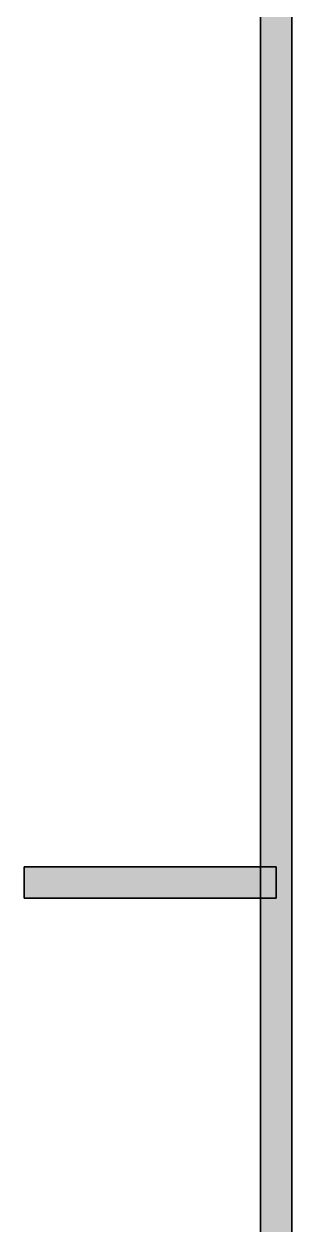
# Model space of a CAD drawing. Extents: x 23 to 472, y 3 to 294.
# Drawn here: x 26.2 to 30.24, y 193.34 to 211.43 of the extents above; entities that cross this region are included whole.
import ezdxf

# ---------------------------------------------------------------- set-up
doc = ezdxf.new("R2010")
doc.units = 0
doc.layers.add('3', color=7, linetype='Continuous', lineweight=13)

# ---------------------------------------------------------------- blocks, each defined once
blk = doc.blocks.new('BLOCK4414')
at = {"layer": '3', "color": 7, "lineweight": 5}
blk.add_solid([(29.763, 287), (30.237, 287), (29.763, 9.762), (30.237, 10.238)], dxfattribs=at)
blk = doc.blocks.new('BLOCK4426')
at = {"layer": '3', "color": 7, "lineweight": 5}
blk.add_solid([(26.2, 198.262), (26.2, 198.738), (30, 198.262), (30, 198.738)], dxfattribs=at)

msp = doc.modelspace()

# ---------------------------------------------------------------- linework, layer by layer
at = {"layer": '3', "color": 7, "lineweight": 35}
for p, q in [((29.7625, 9.7625), (29.7625, 287)), ((30.2375, 287), (30.2375, 10.2375))]:
    msp.add_line(p, q, dxfattribs=at)
at = {"layer": '3', "color": 7, "lineweight": 35, "ltscale": 0.011875}
for p, q in [((26.2, 198.2625), (26.2, 198.7375)), ((30, 198.7375), (30, 198.2625))]:
    msp.add_line(p, q, dxfattribs=at)
at = {"layer": '3', "color": 7, "lineweight": 35, "ltscale": 0.095}
for p, q in [((26.2, 198.7375), (30, 198.7375)), ((30, 198.2625), (26.2, 198.2625))]:
    msp.add_line(p, q, dxfattribs=at)

# ---------------------------------------------------------------- block references
at = {"layer": '3', "lineweight": 0}
for name in ['BLOCK4414', 'BLOCK4426']:
    msp.add_blockref(name, (0, 0), dxfattribs=at)

doc.saveas('drawing.dxf')
